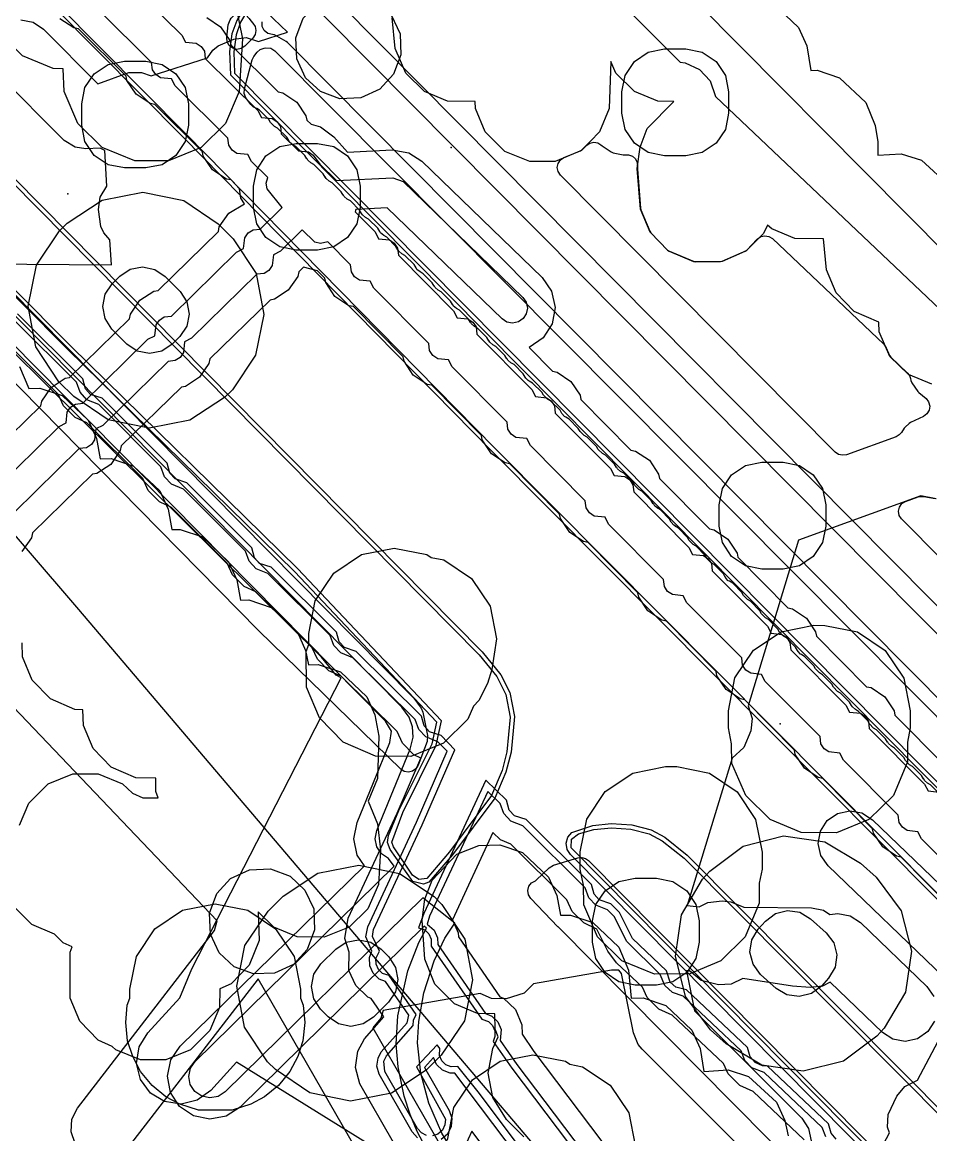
# Model space of a CAD drawing. Header units: metres. Extents: x -2677 to -840, y 169 to 1487.
# Drawn here: x -2356.7 to -2314.2, y 323.8 to 375.9 of the extents above; entities that cross this region are included whole.
import ezdxf

# ---------------------------------------------------------------- set-up
doc = ezdxf.new("R2010")
doc.units = ezdxf.units.M
for name, color, linetype in [('AI_GREENING_ALLOWED_ZONE', 4, 'Continuous'), ('AI_GREENING_EXCLUSIONS', 1, 'Continuous'), ('AI_GREENING_LAWN', 82, 'Continuous'), ('AI_GREENING_REJECTED', 6, 'Continuous')]:
    doc.layers.add(name, color=color, linetype=linetype)

msp = doc.modelspace()

# ---------------------------------------------------------------- linework, layer by layer
at = {"layer": 'AI_GREENING_ALLOWED_ZONE'}
msp.add_lwpolyline([(-2331.514, 368.755), (-2331.621, 368.918), (-2331.659, 369.109), (-2331.62, 369.3), (-2331.512, 369.462), (-2331.35, 369.57), (-2330.58, 369.888), (-2330.498, 369.944), (-2330.303, 370.144), (-2330.14, 370.255), (-2329.948, 370.295), (-2329.754, 370.257), (-2329.618, 370.166), (-2329.615, 370.169), (-2329.559, 370.123), (-2329.134, 369.838), (-2329.045, 369.801), (-2328.572, 369.706), (-2328.412, 369.709), (-2328.412, 369.702), (-2328.319, 369.706), (-2328.138, 369.64), (-2327.995, 369.512), (-2327.911, 369.339), (-2327.899, 369.147), (-2327.907, 369.087), (-2327.908, 369.036), (-2327.768, 367.202), (-2327.75, 367.125), (-2327.33, 366.122), (-2327.279, 366.044), (-2326.492, 365.237), (-2326.41, 365.182), (-2325.272, 364.706), (-2325.173, 364.687), (-2324.005, 364.702), (-2323.91, 364.723), (-2322.853, 365.181), (-2322.77, 365.239), (-2322.288, 365.755), (-2322.128, 365.869), (-2321.937, 365.913), (-2321.744, 365.881), (-2321.578, 365.776), (-2316.363, 360.83), (-2316.248, 360.666), (-2316.093, 360.307), (-2316.036, 360.225), (-2315.256, 359.493), (-2315.159, 359.367), (-2315.106, 359.216), (-2315.09, 359.127), (-2315.049, 359.028), (-2314.76, 358.619), (-2314.72, 358.575), (-2314.38, 358.281), (-2314.259, 358.125), (-2314.208, 357.935), (-2314.235, 357.739), (-2314.335, 357.569), (-2314.493, 357.451), (-2315.111, 357.157), (-2315.17, 357.118), (-2315.364, 356.945), (-2315.408, 356.894), (-2315.535, 356.697), (-2315.643, 356.577), (-2315.784, 356.498), (-2318.105, 355.655), (-2318.291, 355.625), (-2318.475, 355.667), (-2318.63, 355.773), (-2331.514, 368.755)], close=True, dxfattribs=at)
msp.add_lwpolyline([(-2306.019, 343.065), (-2315.526, 352.645), (-2315.635, 352.811), (-2315.671, 353.007), (-2315.628, 353.202), (-2315.512, 353.363), (-2315.342, 353.467), (-2314.754, 353.681), (-2314.487, 353.702), (-2313.957, 353.597)], dxfattribs=at)
at = {"layer": 'AI_GREENING_EXCLUSIONS'}
for points in [[(-2255.872, 467.06), (-2279.541, 443.846), (-2274.304, 438.977), (-2274.143, 438.618), (-2274.293, 438.254), (-2275.226, 437.335), (-2275.386, 437.229), (-2275.762, 437.227), (-2280.946, 442.153), (-2286.442, 436.597), (-2343.708, 379.553), (-2345.954, 377.237), (-2346.684, 375.998), (-2346.913, 375.375), (-2347.017, 374.538), (-2346.981, 373.447), (-2277.101, 302.967), (-2276.8, 302.833), (-2266.928, 293.094), (-2265.708, 294.089), (-2265.549, 294.177), (-2265.191, 294.16), (-2262.147, 291.2)], [(-2255.872, 466.78), (-2279.253, 443.846), (-2274.168, 439.124), (-2274.004, 438.895), (-2273.943, 438.621), (-2273.996, 438.345), (-2274.152, 438.111), (-2275.309, 437.045), (-2275.572, 436.992), (-2275.836, 437.041), (-2280.942, 441.872), (-2286.301, 436.455), (-2343.566, 379.412), (-2345.793, 377.115), (-2346.502, 375.912), (-2346.717, 375.328), (-2346.817, 374.527), (-2346.785, 373.534), (-2276.997, 303.146), (-2276.66, 302.975), (-2266.916, 293.363), (-2265.611, 294.367), (-2265.111, 294.343), (-2262.147, 291.482)], [(-2261.585, 285.867), (-2262.731, 285.896), (-2263.766, 286.101), (-2264.676, 286.415), (-2265.474, 286.812), (-2266.27, 287.346), (-2267.011, 288.004), (-2334.58, 355.958), (-2349.047, 370.67), (-2441.671, 463.977)], [(-2261.558, 285.669), (-2262.769, 285.7), (-2263.831, 285.912), (-2264.765, 286.236), (-2265.563, 286.633), (-2266.382, 287.18), (-2267.153, 287.864), (-2334.721, 355.817), (-2349.19, 370.53), (-2441.811, 463.835)], [(-2314.204, 301.5), (-2354.171, 348.51), (-2372.968, 370.391), (-2373.122, 370.665), (-2373.592, 371.118), (-2373.728, 371.359), (-2373.945, 371.529), (-2385.09, 384.503)], [(-2336.252, 384.426), (-2325.896, 374.05), (-2325.668, 374.017), (-2324.993, 373.701), (-2324.498, 373.162), (-2324.238, 372.434), (-2313.121, 361.889)], [(-2356.802, 376.025), (-2356.228, 375.911), (-2355.741, 375.586), (-2353.191, 373.034), (-2351.747, 373.557), (-2351.154, 373.557), (-2350.69, 373.405), (-2348.054, 374.248), (-2347.803, 374.605), (-2347.549, 374.815), (-2346.82, 375.127), (-2346.239, 375.193), (-2345.656, 375.016), (-2344.311, 375.446), (-2351.514, 382.336)], [(-2351.723, 377.742), (-2349.261, 375.304), (-2349.088, 374.98), (-2348.581, 374.929), (-2348.353, 374.778), (-2348.2, 374.552), (-2348.159, 374.213), (-2345.697, 371.775), (-2345.524, 371.451), (-2345.017, 371.4), (-2344.789, 371.249), (-2344.636, 371.023), (-2344.595, 370.685), (-2343.788, 369.885), (-2343.314, 369.847), (-2343.096, 369.682), (-2342.784, 369.26), (-2342.004, 368.506), (-2339.37, 368.63), (-2338.888, 368.448), (-2333.276, 363.018), (-2333.121, 362.793), (-2333.063, 362.526), (-2333.112, 362.257), (-2333.26, 362.028), (-2333.485, 361.872), (-2333.752, 361.815), (-2334.021, 361.864), (-2334.25, 362.012), (-2339.628, 367.217), (-2341.105, 367.147), (-2341.135, 367.031), (-2340.203, 366.095), (-2340.032, 365.769), (-2339.526, 365.714), (-2339.299, 365.562), (-2339.148, 365.335), (-2339.109, 364.996), (-2336.524, 362.399), (-2336.354, 362.073), (-2335.847, 362.019), (-2335.62, 361.866), (-2335.469, 361.639), (-2335.431, 361.3), (-2332.846, 358.703), (-2332.675, 358.378), (-2332.169, 358.323), (-2331.942, 358.171), (-2331.791, 357.943), (-2331.752, 357.605), (-2329.167, 355.008), (-2328.997, 354.682), (-2328.49, 354.628), (-2328.263, 354.475), (-2328.112, 354.248), (-2328.074, 353.909), (-2325.489, 351.312), (-2325.318, 350.986), (-2324.812, 350.932), (-2324.585, 350.78), (-2324.434, 350.552), (-2324.395, 350.213), (-2321.81, 347.616), (-2321.64, 347.291), (-2321.133, 347.236), (-2320.907, 347.084), (-2320.755, 346.857), (-2320.717, 346.518), (-2318.132, 343.921), (-2317.962, 343.595), (-2317.455, 343.541), (-2317.228, 343.388), (-2317.077, 343.161), (-2317.039, 342.822), (-2314.454, 340.225), (-2314.283, 339.9), (-2313.776, 339.845)], [(-2346.722, 376.673), (-2346.418, 375.142), (-2346.565, 372.675), (-2347.212, 371.166), (-2348.356, 370.043), (-2349.878, 369.423), (-2351.462, 369.423), (-2352.984, 370.043), (-2354.128, 371.166), (-2354.775, 372.675), (-2354.816, 373.724), (-2355.28, 373.74), (-2356.725, 374.344), (-2357.912, 375.531), (-2358.516, 376.976)], [(-2321.579, 376.829), (-2320.355, 375.67), (-2319.969, 374.814), (-2319.782, 373.655), (-2319.478, 373.663), (-2318.428, 373.311), (-2317.204, 372.152), (-2316.757, 371.077), (-2316.636, 370.307), (-2316.632, 369.686), (-2315.539, 369.75), (-2314.59, 369.45), (-2313.265, 368.239)], [(-2337.251, 321.342), (-2346.695, 327.194), (-2347.903, 325.875), (-2348.533, 325.413), (-2349.29, 325.227), (-2350.062, 325.346), (-2350.729, 325.75), (-2351.191, 326.379), (-2351.376, 327.137), (-2351.258, 327.909), (-2350.853, 328.576), (-2349.351, 330.217), (-2348.795, 331.574), (-2341.785, 345.207), (-2342.03, 345.322), (-2342.715, 346.165), (-2370.208, 373.368), (-2370.818, 373.482), (-2371.506, 373.843), (-2372.102, 374.347), (-2372.269, 374.671), (-2374.294, 376.713)], [(-2337.251, 321.342), (-2346.695, 327.194), (-2347.903, 325.875), (-2348.533, 325.413), (-2349.29, 325.227), (-2350.062, 325.346), (-2350.729, 325.75), (-2351.191, 326.379), (-2351.376, 327.137), (-2351.258, 327.909), (-2350.853, 328.576), (-2349.351, 330.217), (-2348.795, 331.574), (-2341.785, 345.207), (-2342.03, 345.322), (-2342.715, 346.165), (-2370.208, 373.368), (-2370.818, 373.482), (-2371.506, 373.843), (-2372.102, 374.347), (-2372.269, 374.671), (-2374.294, 376.713)], [(-2358.064, 353.983), (-2355.009, 356.979), (-2354.682, 357.147), (-2354.624, 357.653), (-2354.47, 357.878), (-2354.242, 358.028), (-2353.903, 358.064), (-2350.849, 361.059), (-2350.522, 361.227), (-2350.463, 361.733), (-2350.31, 361.959), (-2350.081, 362.109), (-2349.742, 362.144), (-2346.688, 365.14), (-2346.361, 365.308), (-2346.303, 365.814), (-2346.149, 366.04), (-2345.92, 366.189), (-2345.581, 366.225), (-2344.548, 367.238), (-2345.257, 368.108), (-2345.296, 368.379), (-2345.229, 368.638), (-2345.995, 369.396), (-2346.168, 369.721), (-2346.675, 369.772), (-2346.903, 369.922), (-2347.055, 370.149), (-2347.096, 370.487), (-2349.569, 372.936), (-2349.742, 373.26), (-2350.249, 373.311), (-2350.477, 373.462), (-2350.63, 373.688), (-2350.671, 374.027), (-2353.144, 376.475)], [(-2358.689, 355.191), (-2355.867, 357.941), (-2355.82, 358.162), (-2355.381, 358.807), (-2354.728, 359.234), (-2354.528, 359.271), (-2351.706, 362.022), (-2351.66, 362.243), (-2351.22, 362.887), (-2350.567, 363.314), (-2350.367, 363.352), (-2347.545, 366.103), (-2347.499, 366.323), (-2347.059, 366.968), (-2346.326, 367.41), (-2346.484, 367.679), (-2346.546, 368.112), (-2346.945, 368.525), (-2347.166, 368.568), (-2347.817, 368.999), (-2348.254, 369.645), (-2348.295, 369.844), (-2350.52, 372.065), (-2350.741, 372.108), (-2351.392, 372.538), (-2351.829, 373.185), (-2351.869, 373.384), (-2354.094, 375.604), (-2354.315, 375.647), (-2354.966, 376.078)], [(-2348.089, 376.132), (-2347.438, 375.702), (-2347.001, 375.055), (-2346.961, 374.856), (-2344.747, 372.646), (-2344.525, 372.604), (-2343.874, 372.173), (-2343.438, 371.526), (-2343.397, 371.328), (-2343.202, 371.134), (-2342.75, 371.018), (-2342.127, 370.549), (-2341.485, 369.832), (-2339.391, 369.93), (-2338.624, 369.79), (-2338.013, 369.409), (-2332.372, 363.952), (-2331.928, 363.31), (-2331.764, 362.547), (-2331.903, 361.78), (-2332.326, 361.124), (-2332.977, 360.678), (-2331.889, 359.567), (-2331.668, 359.523), (-2331.021, 359.088), (-2330.589, 358.438), (-2330.549, 358.239), (-2328.211, 355.872), (-2327.99, 355.827), (-2327.342, 355.392), (-2326.91, 354.742), (-2326.871, 354.543), (-2324.532, 352.176), (-2324.312, 352.132), (-2323.664, 351.697), (-2323.232, 351.047), (-2323.193, 350.848), (-2320.854, 348.481), (-2320.633, 348.436), (-2319.985, 348.001), (-2319.553, 347.351), (-2319.514, 347.152), (-2317.175, 344.785), (-2316.955, 344.741), (-2316.307, 344.306), (-2315.875, 343.656), (-2315.836, 343.457), (-2313.497, 341.089)], [(-2314.112, 358.952), (-2315.196, 359.405), (-2316.073, 360.26), (-2316.571, 361.411), (-2316.588, 361.862), (-2317.739, 362.36), (-2318.594, 363.237), (-2319.047, 364.321), (-2319.18, 365.774), (-2320.527, 365.775), (-2321.611, 366.228), (-2321.812, 366.408), (-2321.995, 366.011), (-2322.805, 365.201), (-2323.956, 364.703), (-2325.225, 364.686), (-2326.457, 365.201), (-2327.312, 366.078), (-2327.765, 367.162), (-2327.91, 369.062), (-2327.78, 370.06), (-2327.441, 370.935), (-2326.2, 372.203), (-2326.951, 372.22), (-2328.035, 372.673), (-2328.912, 373.528), (-2329.156, 374.071), (-2329.225, 371.868), (-2329.678, 370.784), (-2330.533, 369.907), (-2331.765, 369.392), (-2332.953, 369.392), (-2334.118, 369.862), (-2335.04, 370.784), (-2335.493, 371.868), (-2335.51, 372.208), (-2336.8, 372.22), (-2337.884, 372.673), (-2338.761, 373.528), (-2339.259, 374.679), (-2339.391, 376.116)], [(-2362.312, 373.858), (-2335.175, 346.416), (-2334.309, 345.348), (-2333.889, 344.507), (-2333.665, 343.388), (-2333.829, 341.713), (-2334.064, 340.775), (-2334.59, 339.57), (-2336.568, 336.911), (-2337.683, 335.624), (-2337.929, 335.541), (-2338.425, 335.659), (-2339.496, 337.164), (-2339.611, 337.483), (-2339.563, 337.82), (-2339.085, 338.985), (-2337.521, 342.113), (-2337.31, 343.118), (-2343.98, 350.177), (-2354.591, 360.582), (-2365.54, 371.576)], [(-2362.454, 373.717), (-2335.316, 346.275), (-2334.488, 345.259), (-2334.068, 344.418), (-2333.862, 343.354), (-2334.028, 341.733), (-2334.248, 340.853), (-2334.751, 339.69), (-2336.709, 337.056), (-2337.781, 335.798), (-2338.142, 335.748), (-2338.441, 335.955), (-2339.33, 337.276), (-2339.412, 337.504), (-2338.905, 338.899), (-2337.332, 342.039), (-2337.093, 343.179), (-2343.838, 350.318), (-2354.449, 360.723), (-2365.409, 371.728)], [(-2370.411, 364.685), (-2352.558, 364.551), (-2352.623, 365.719), (-2352.906, 366.051), (-2353.045, 366.35), (-2353.165, 367.134), (-2353.083, 367.713), (-2352.765, 368.233), (-2352.859, 369.912), (-2353.08, 370.007), (-2353.755, 369.977), (-2354.262, 370.065), (-2354.764, 370.367), (-2357.863, 373.465)], [(-2336.38, 322.752), (-2337.064, 323.862), (-2337.682, 325.279), (-2338.053, 326.683), (-2338.215, 328.105), (-2338.153, 329.101), (-2337.917, 330.444), (-2337.428, 331.95), (-2336.923, 333.011), (-2336.468, 333.706), (-2337.96, 334.898), (-2347.23, 325.805), (-2347.557, 325.591), (-2347.94, 325.519), (-2348.322, 325.599), (-2348.644, 325.818), (-2348.858, 326.145), (-2348.93, 326.528), (-2348.851, 326.91), (-2348.631, 327.233), (-2339.305, 336.374), (-2339.565, 336.741), (-2339.571, 336.743), (-2339.897, 336.958), (-2340.115, 337.281), (-2340.193, 337.664), (-2340.118, 338.047), (-2338.557, 341.865), (-2338.421, 342.421), (-2338.446, 342.906), (-2338.607, 343.363), (-2338.946, 343.825), (-2365.856, 371.042)], [(-2337.646, 322.862), (-2338.22, 323.94), (-2338.553, 324.751), (-2338.829, 325.61), (-2339.115, 326.981), (-2339.213, 328.043), (-2339.131, 329.36), (-2338.66, 331.482), (-2338.145, 332.803), (-2337.787, 333.48), (-2337.892, 333.564), (-2346.53, 325.091), (-2347.183, 324.664), (-2347.95, 324.519), (-2348.714, 324.678), (-2349.358, 325.118), (-2349.786, 325.771), (-2349.93, 326.538), (-2349.771, 327.302), (-2349.331, 327.946), (-2340.697, 336.39), (-2341.037, 336.895), (-2341.193, 337.659), (-2341.044, 338.425), (-2339.511, 342.175), (-2339.437, 342.709), (-2339.709, 343.174), (-2366.067, 369.833)], [(-2312.012, 335.079), (-2314.585, 337.664), (-2314.756, 337.99), (-2315.262, 338.044), (-2315.489, 338.197), (-2315.64, 338.424), (-2315.679, 338.763), (-2318.252, 341.348), (-2318.423, 341.674), (-2318.929, 341.728), (-2319.156, 341.881), (-2319.307, 342.108), (-2319.346, 342.447), (-2321.919, 345.032), (-2322.09, 345.358), (-2322.596, 345.413), (-2322.823, 345.565), (-2322.974, 345.792), (-2323.013, 346.131), (-2325.586, 348.716), (-2325.757, 349.042), (-2326.263, 349.097), (-2326.49, 349.249), (-2326.641, 349.476), (-2326.68, 349.815), (-2329.253, 352.401), (-2329.424, 352.726), (-2329.93, 352.781), (-2330.157, 352.933), (-2330.308, 353.16), (-2330.347, 353.499), (-2332.92, 356.085), (-2333.091, 356.41), (-2333.597, 356.465), (-2333.824, 356.617), (-2333.975, 356.845), (-2334.014, 357.183), (-2336.587, 359.769), (-2336.758, 360.094), (-2337.264, 360.149), (-2337.491, 360.301), (-2337.642, 360.529), (-2337.681, 360.867), (-2340.254, 363.453), (-2340.425, 363.779), (-2340.931, 363.833), (-2341.158, 363.985), (-2341.309, 364.213), (-2341.348, 364.551), (-2342.419, 365.627), (-2342.762, 365.546), (-2343.026, 365.614), (-2343.615, 366.192), (-2344.637, 365.19), (-2344.964, 365.022), (-2345.022, 364.516), (-2345.176, 364.29), (-2345.404, 364.141), (-2345.743, 364.105), (-2348.797, 361.11), (-2349.124, 360.942), (-2349.183, 360.436), (-2349.337, 360.21), (-2349.565, 360.06), (-2349.904, 360.025), (-2352.958, 357.029), (-2353.285, 356.861), (-2353.343, 356.355), (-2353.497, 356.129), (-2353.726, 355.98), (-2354.065, 355.944), (-2357.119, 352.949)], [(-2313.215, 334.444), (-2315.542, 336.8), (-2315.763, 336.844), (-2316.41, 337.28), (-2316.842, 337.929), (-2316.882, 338.129), (-2319.209, 340.484), (-2319.43, 340.529), (-2320.077, 340.964), (-2320.509, 341.613), (-2320.549, 341.813), (-2322.876, 344.168), (-2323.097, 344.213), (-2323.744, 344.648), (-2324.176, 345.298), (-2324.216, 345.497), (-2326.543, 347.852), (-2326.764, 347.897), (-2327.411, 348.332), (-2327.843, 348.982), (-2327.883, 349.181), (-2330.21, 351.536), (-2330.43, 351.581), (-2331.078, 352.016), (-2331.51, 352.666), (-2331.549, 352.865), (-2333.877, 355.22), (-2334.097, 355.265), (-2334.745, 355.7), (-2335.177, 356.35), (-2335.216, 356.549), (-2337.544, 358.905), (-2337.764, 358.949), (-2338.412, 359.384), (-2338.844, 360.034), (-2338.883, 360.233), (-2341.211, 362.589), (-2341.431, 362.633), (-2342.079, 363.068), (-2342.511, 363.718), (-2342.55, 363.917), (-2342.895, 364.264), (-2343.552, 364.433), (-2343.78, 364.227), (-2343.826, 364.007), (-2344.266, 363.362), (-2344.919, 362.935), (-2345.118, 362.897), (-2347.94, 360.147), (-2347.986, 359.926), (-2348.426, 359.282), (-2349.079, 358.855), (-2349.279, 358.817), (-2352.101, 356.066), (-2352.147, 355.846), (-2352.587, 355.201), (-2353.24, 354.774), (-2353.44, 354.736), (-2356.262, 351.986), (-2356.308, 351.765), (-2356.748, 351.121)], [(-2337.782, 323.759), (-2338.027, 323.88), (-2338.207, 324.086), (-2339.745, 326.758), (-2339.791, 327.246), (-2339.67, 327.491), (-2338.408, 328.92), (-2338.404, 329.164), (-2338.278, 329.433), (-2339.537, 331.248), (-2339.845, 331.344), (-2340.043, 331.532), (-2340.154, 331.781), (-2340.162, 332.054), (-2339.99, 332.388), (-2340.327, 333.084), (-2340.27, 333.416), (-2337.987, 338.318), (-2336.462, 341.834), (-2337.103, 342.499), (-2337.652, 342.678), (-2337.894, 342.946), (-2338.02, 343.406), (-2341.085, 346.435), (-2341.635, 346.614), (-2341.878, 346.883), (-2342.003, 347.34), (-2345.066, 350.38), (-2345.61, 350.559), (-2345.853, 350.827), (-2345.978, 351.291), (-2349.028, 354.338), (-2349.572, 354.517), (-2349.814, 354.786), (-2349.94, 355.25), (-2352.989, 358.297), (-2353.533, 358.476), (-2353.776, 358.744), (-2353.901, 359.209), (-2356.95, 362.256)], [(-2338.21, 323.643), (-2338.467, 323.936), (-2340.014, 326.626), (-2340.113, 327.004), (-2340.061, 327.39), (-2339.908, 327.674), (-2338.7, 329.042), (-2338.622, 329.403), (-2339.716, 330.98), (-2340.004, 331.09), (-2340.288, 331.358), (-2340.447, 331.714), (-2340.458, 332.104), (-2340.347, 332.395), (-2340.626, 333.063), (-2340.544, 333.536), (-2338.259, 338.443), (-2336.819, 341.766), (-2337.26, 342.205), (-2337.819, 342.429), (-2338.143, 342.779), (-2338.314, 343.248), (-2341.241, 346.141), (-2341.803, 346.365), (-2342.127, 346.715), (-2342.297, 347.182), (-2345.224, 350.086), (-2345.778, 350.31), (-2346.102, 350.66), (-2346.273, 351.134), (-2349.185, 354.044), (-2349.739, 354.269), (-2350.063, 354.618), (-2350.234, 355.093), (-2353.146, 358.003), (-2353.701, 358.227), (-2354.024, 358.577), (-2354.195, 359.051), (-2357.108, 361.961)], [(-2339.334, 323.437), (-2340.913, 326.188), (-2341.112, 326.943), (-2341.006, 327.716), (-2340.701, 328.283), (-2339.785, 329.325), (-2340.381, 330.184), (-2340.537, 330.244), (-2341.104, 330.78), (-2341.422, 331.492), (-2341.415, 332.347), (-2341.624, 332.992), (-2341.46, 333.939), (-2339.167, 338.863), (-2338.052, 341.443), (-2338.378, 341.6), (-2338.919, 342.14), (-2339.166, 342.682), (-2341.792, 345.277), (-2342.362, 345.536), (-2342.902, 346.076), (-2343.147, 346.613), (-2345.783, 349.229), (-2346.337, 349.481), (-2346.877, 350.021), (-2347.129, 350.574), (-2349.744, 353.187), (-2350.298, 353.439), (-2350.839, 353.98), (-2351.09, 354.532), (-2353.706, 357.146), (-2354.26, 357.398), (-2354.8, 357.938), (-2355.052, 358.491), (-2357.667, 361.105)], [(-2356.858, 359.792), (-2356.424, 358.761), (-2355.916, 358.775), (-2354.866, 358.423), (-2353.642, 357.264), (-2353.256, 356.408), (-2353.078, 355.46), (-2352.564, 355.474), (-2351.514, 355.122), (-2350.29, 353.963), (-2349.904, 353.107), (-2349.724, 352.142), (-2349.34, 352.153), (-2348.29, 351.801), (-2347.066, 350.642), (-2346.68, 349.786), (-2346.502, 348.837), (-2346.116, 348.848), (-2345.066, 348.496), (-2343.842, 347.337), (-2343.456, 346.481), (-2343.312, 345.817), (-2342.865, 345.829), (-2341.815, 345.477), (-2340.591, 344.318), (-2340.205, 343.462), (-2340.023, 342.473), (-2340.088, 340.481), (-2340.516, 339.416), (-2340.084, 338.365), (-2339.951, 337.148), (-2340.045, 335.522), (-2340.543, 334.371), (-2341.42, 333.516), (-2342.585, 333.046), (-2343.854, 333.063), (-2344.938, 333.516), (-2345.679, 334.236), (-2345.628, 332.89), (-2346.096, 331.737), (-2346.945, 330.869), (-2347.477, 330.632), (-2347.491, 329.76), (-2347.945, 328.677), (-2348.851, 327.771), (-2350.004, 327.303), (-2351.192, 327.303), (-2352.345, 327.771), (-2352.519, 327.926), (-2353.175, 328.221), (-2354.039, 329.111), (-2354.492, 330.194), (-2354.486, 332.356), (-2354.4, 332.597), (-2354.818, 332.786), (-2355.221, 333.188), (-2356.282, 333.647), (-2357.093, 334.458)], [(-2313.903, 353.587), (-2314.623, 353.728), (-2320.359, 351.644), (-2322.722, 343.883), (-2322.531, 343.297), (-2322.589, 342.714), (-2322.92, 341.935), (-2323.465, 341.444), (-2325.568, 334.538), (-2325.007, 334.47), (-2324.601, 334.68), (-2323.929, 334.756), (-2323.528, 334.701), (-2322.923, 334.455), (-2319.753, 334.431), (-2319.18, 334.313), (-2318.882, 334.11), (-2318.516, 334.157), (-2317.94, 334.053), (-2317.447, 333.738), (-2314.342, 330.748), (-2314.008, 330.268)], [(-2356.859, 338.3), (-2356.43, 339.325), (-2355.524, 340.231), (-2354.371, 340.699), (-2353.183, 340.699), (-2352.03, 340.231), (-2351.57, 339.791), (-2351.078, 339.585), (-2350.371, 339.585), (-2350.479, 339.883), (-2350.479, 340.495), (-2351.41, 340.512), (-2352.561, 341.01), (-2353.416, 341.887), (-2353.869, 342.971), (-2353.89, 343.703), (-2354.265, 343.72), (-2355.416, 344.218), (-2356.271, 345.095), (-2356.724, 346.179), (-2356.741, 346.837)], [(-2354.258, 323.382), (-2354.445, 323.936), (-2354.405, 324.52), (-2354.144, 325.044), (-2347.727, 333.356), (-2347.599, 333.815), (-2359.072, 345.83)], [(-2318.588, 323.595), (-2318.83, 323.864), (-2318.956, 324.306), (-2321.811, 327.001), (-2322.05, 327.02), (-2322.382, 327.18), (-2322.625, 327.448), (-2322.75, 327.886), (-2325.609, 330.583), (-2326.1, 330.708), (-2326.369, 330.951), (-2326.548, 331.468), (-2328.133, 332.991), (-2328.752, 334.201), (-2329.144, 334.619), (-2329.692, 334.798), (-2329.935, 335.066), (-2330.06, 335.526), (-2333.123, 338.559), (-2333.672, 338.738), (-2333.915, 339.006), (-2334.04, 339.466), (-2335.015, 340.402), (-2337.922, 334.159), (-2338.16, 333.493), (-2337.875, 333.397), (-2337.677, 333.209), (-2337.566, 332.959), (-2337.578, 332.634), (-2335.199, 329.205), (-2334.89, 329.106), (-2334.694, 328.916), (-2334.585, 328.665), (-2334.58, 328.392), (-2334.671, 328.161), (-2333.79, 326.913), (-2325.823, 316.376)], [(-2319.079, 323.696), (-2319.247, 324.141), (-2321.963, 326.707), (-2322.55, 326.931), (-2322.874, 327.281), (-2323.041, 327.721), (-2325.76, 330.289), (-2326.268, 330.459), (-2326.617, 330.783), (-2326.838, 331.303), (-2328.4, 332.855), (-2328.997, 334.022), (-2329.3, 334.325), (-2329.86, 334.549), (-2330.184, 334.899), (-2330.354, 335.368), (-2333.28, 338.265), (-2333.84, 338.489), (-2334.163, 338.839), (-2334.334, 339.308), (-2334.915, 339.881), (-2337.648, 334.035), (-2337.756, 333.666), (-2337.432, 333.382), (-2337.273, 333.026), (-2337.264, 332.709), (-2335.019, 329.473), (-2334.728, 329.358), (-2334.447, 329.087), (-2334.292, 328.729), (-2334.334, 328.213), (-2333.55, 327.094), (-2325.583, 316.557)], [(-2313.546, 331.174), (-2318.968, 336.394), (-2319.302, 336.874), (-2319.427, 337.446), (-2319.324, 338.022), (-2319.008, 338.515), (-2318.528, 338.849), (-2317.956, 338.974), (-2317.38, 338.871), (-2316.887, 338.555), (-2312.13, 333.976)], [(-2246.95, 252.266), (-2284.989, 290.462), (-2287.151, 288.433), (-2287.657, 288.418), (-2288.744, 289.29), (-2288.918, 289.517), (-2288.987, 289.793), (-2288.94, 290.075), (-2288.784, 290.314), (-2286.811, 292.301), (-2331.039, 336.921), (-2331.196, 337.166), (-2331.241, 337.453), (-2331.165, 337.734), (-2330.981, 337.959), (-2329.993, 338.284), (-2329.135, 338.376), (-2328.16, 338.31), (-2327.26, 338.075), (-2326.626, 337.734), (-2325.578, 336.893), (-2251.116, 262.007)], [(-2320.083, 323.554), (-2322.485, 325.821), (-2323.109, 326.102), (-2323.649, 326.642), (-2323.874, 327.13), (-2326.283, 329.403), (-2326.906, 329.684), (-2327.446, 330.224), (-2327.671, 330.713), (-2328.882, 331.855), (-2329.291, 332.4), (-2329.814, 333.424), (-2330.419, 333.72), (-2330.959, 334.26), (-2331.206, 334.802), (-2333.834, 337.403), (-2334.319, 337.606), (-2334.687, 337.948), (-2336.574, 333.864), (-2336.298, 333.248), (-2336.293, 333.063), (-2334.351, 330.263), (-2334.187, 330.199), (-2333.626, 329.657), (-2333.314, 328.941), (-2333.307, 328.513), (-2332.753, 327.697), (-2324.786, 317.161)], [(-2246.658, 252.257), (-2284.986, 290.743), (-2287.229, 288.617), (-2287.409, 288.578), (-2287.75, 288.699), (-2288.614, 289.442), (-2288.787, 289.801), (-2288.643, 290.173), (-2286.53, 292.301), (-2331.009, 337.237), (-2330.987, 337.642), (-2330.67, 337.897), (-2329.942, 338.091), (-2329.116, 338.177), (-2328.206, 338.116), (-2327.354, 337.898), (-2326.741, 337.57), (-2325.713, 336.745), (-2251.257, 261.866)], [(-2333.225, 323.694), (-2334.035, 324.504), (-2334.676, 325.54), (-2334.906, 326.688), (-2334.679, 327.836), (-2334.438, 328.389), (-2334.568, 328.741), (-2334.586, 329.465), (-2335.394, 329.482), (-2336.478, 329.935), (-2337.4, 330.857), (-2337.87, 332.022), (-2337.998, 333.841), (-2337.868, 334.839), (-2337.868, 334.839), (-2337.529, 335.714), (-2336.369, 336.936), (-2335.339, 337.343), (-2334.345, 337.37), (-2333.295, 337.018), (-2332.071, 335.859), (-2331.685, 335.003), (-2331.509, 334.076), (-2331.043, 334.089), (-2329.993, 333.737), (-2328.769, 332.578), (-2328.322, 331.503), (-2328.194, 330.19), (-2327.63, 330.205), (-2326.58, 329.853), (-2325.356, 328.694), (-2324.97, 327.838), (-2324.785, 326.752), (-2323.653, 326.831), (-2322.704, 326.531), (-2321.379, 325.32), (-2320.993, 324.464), (-2320.838, 323.745)], [(-2322.328, 322.452), (-2327.678, 327.806), (-2327.863, 328.03), (-2328.088, 328.571), (-2328.645, 331.345), (-2328.77, 331.499), (-2329.127, 331.501), (-2332.769, 330.858), (-2333.205, 330.422), (-2334.056, 330.156), (-2334.743, 330.178), (-2335.28, 330.415), (-2339.819, 329.613), (-2339.925, 329.263), (-2340.306, 328.806), (-2336.959, 322.997)], [(-2313.986, 329.12), (-2314.302, 328.627), (-2314.782, 328.293), (-2315.354, 328.168), (-2315.93, 328.271), (-2316.423, 328.587), (-2318.876, 330.948), (-2319.226, 330.76), (-2319.808, 330.701), (-2320.64, 330.753), (-2322.964, 331.118), (-2323.516, 330.842), (-2324.101, 330.814), (-2324.921, 331.025), (-2325.468, 331.474), (-2325.611, 331.475), (-2325.236, 329.606), (-2320.206, 324.573), (-2319.881, 324.086), (-2319.767, 323.512)], [(-2340.727, 322.501), (-2345.68, 331.098), (-2351.77, 323.211)], [(-2319.812, 316.879), (-2316.09, 323.881), (-2316.187, 324.153), (-2316.158, 324.737), (-2315.746, 325.606), (-2315.376, 326.06), (-2314.78, 326.345), (-2312.431, 330.765)], [(-2326.735, 314.31), (-2335.363, 325.803), (-2336.323, 326.991), (-2336.626, 326.973), (-2336.88, 327.073), (-2337.076, 327.263), (-2337.185, 327.513), (-2337.17, 327.836), (-2337.285, 328.002), (-2338.257, 326.978), (-2336.906, 324.526), (-2336.925, 324.254), (-2337.046, 324.009), (-2337.251, 323.829), (-2337.51, 323.741)], [(-2326.975, 314.129), (-2336.466, 326.681), (-2336.679, 326.678), (-2337.042, 326.821), (-2337.323, 327.092), (-2337.465, 327.42), (-2337.89, 326.94), (-2336.734, 324.935), (-2336.609, 324.565), (-2336.635, 324.176), (-2336.808, 323.826), (-2337.101, 323.569)], [(-2336.809, 323.539), (-2336.505, 325.07), (-2335.637, 326.367), (-2334.34, 327.235), (-2332.809, 327.539), (-2331.278, 327.235), (-2331.079, 327.101), (-2331.079, 327.101), (-2330.476, 326.982), (-2329.179, 326.114), (-2328.311, 324.817), (-2328.007, 323.286)], [(-2327.772, 313.526), (-2335.666, 323.966), (-2336.015, 323.216)]]:
    msp.add_lwpolyline(points, dxfattribs=at)
for points in [[(-2338.991, 374.39), (-2339.332, 373.473), (-2339.979, 372.774), (-2340.861, 372.365), (-2341.847, 372.326), (-2342.764, 372.667), (-2343.463, 373.314), (-2343.872, 374.196), (-2343.911, 375.182), (-2343.57, 376.099), (-2342.923, 376.798), (-2342.041, 377.207), (-2341.055, 377.246), (-2340.138, 376.905), (-2339.439, 376.258), (-2339.03, 375.376), (-2338.991, 374.39)], [(-2324.863, 369.812), (-2325.629, 369.66), (-2326.629, 369.66), (-2327.394, 369.812), (-2328.043, 370.246), (-2328.477, 370.895), (-2328.629, 371.66), (-2328.629, 372.66), (-2328.477, 373.425), (-2328.043, 374.074), (-2327.394, 374.508), (-2326.629, 374.66), (-2325.629, 374.66), (-2324.863, 374.508), (-2324.215, 374.074), (-2323.781, 373.425), (-2323.629, 372.66), (-2323.629, 371.66), (-2323.781, 370.895), (-2324.215, 370.246), (-2324.863, 369.812)], [(-2349.103, 370.321), (-2349.536, 369.672), (-2350.185, 369.239), (-2350.95, 369.087), (-2351.95, 369.087), (-2352.716, 369.239), (-2353.365, 369.672), (-2353.798, 370.321), (-2353.95, 371.087), (-2353.95, 372.087), (-2353.798, 372.852), (-2353.365, 373.501), (-2352.716, 373.934), (-2351.95, 374.087), (-2350.95, 374.087), (-2350.185, 373.934), (-2349.536, 373.501), (-2349.103, 372.852), (-2348.95, 372.087), (-2348.95, 371.087), (-2349.103, 370.321)], [(-2341.485, 365.825), (-2342.134, 365.391), (-2342.899, 365.239), (-2343.899, 365.239), (-2344.664, 365.391), (-2345.313, 365.825), (-2345.747, 366.474), (-2345.899, 367.239), (-2345.899, 368.239), (-2345.747, 369.004), (-2345.313, 369.653), (-2344.664, 370.087), (-2343.899, 370.239), (-2342.899, 370.239), (-2342.134, 370.087), (-2341.485, 369.653), (-2341.051, 369.004), (-2340.899, 368.239), (-2340.899, 367.239), (-2341.051, 366.474), (-2341.485, 365.825)], [(-2356.091, 360.701), (-2356.464, 362.616), (-2356.075, 364.528), (-2354.985, 366.145), (-2354.624, 366.503), (-2352.997, 367.58), (-2351.082, 367.953), (-2349.17, 367.564), (-2347.55, 366.471), (-2346.852, 365.766), (-2345.778, 364.14), (-2345.407, 362.225), (-2345.798, 360.311), (-2346.889, 358.697), (-2347.252, 358.338), (-2348.874, 357.265), (-2350.789, 356.893), (-2352.701, 357.282), (-2354.319, 358.373), (-2355.015, 359.075), (-2356.091, 360.701)], [(-2352.852, 362.027), (-2352.964, 362.601), (-2352.847, 363.175), (-2352.52, 363.66), (-2352.159, 364.018), (-2351.671, 364.341), (-2351.097, 364.453), (-2350.523, 364.336), (-2350.037, 364.008), (-2349.34, 363.305), (-2349.018, 362.817), (-2348.907, 362.242), (-2349.024, 361.669), (-2349.352, 361.184), (-2349.713, 360.826), (-2350.2, 360.505), (-2350.774, 360.393), (-2351.348, 360.51), (-2351.833, 360.837), (-2352.529, 361.539), (-2352.852, 362.027)], [(-2320.311, 350.45), (-2321.076, 350.298), (-2322.076, 350.298), (-2322.841, 350.45), (-2323.49, 350.884), (-2323.924, 351.533), (-2324.076, 352.298), (-2324.076, 353.298), (-2323.924, 354.063), (-2323.49, 354.712), (-2322.841, 355.146), (-2322.076, 355.298), (-2321.076, 355.298), (-2320.311, 355.146), (-2319.662, 354.712), (-2319.228, 354.063), (-2319.076, 353.298), (-2319.076, 352.298), (-2319.228, 351.533), (-2319.662, 350.884), (-2320.311, 350.45)], [(-2337.577, 350.842), (-2336.974, 350.723), (-2335.677, 349.855), (-2334.809, 348.558), (-2334.505, 347.027), (-2334.726, 345.586), (-2334.938, 344.931), (-2335.331, 344.141), (-2335.58, 343.874), (-2335.852, 343.261), (-2336.996, 342.138), (-2338.518, 341.518), (-2340.179, 341.534), (-2341.688, 342.181), (-2342.811, 343.325), (-2343.415, 344.77), (-2343.431, 346.431), (-2343.307, 346.767), (-2343.307, 347.28), (-2343.003, 348.811), (-2342.135, 350.108), (-2340.838, 350.976), (-2339.307, 351.28), (-2337.776, 350.976), (-2337.577, 350.842)], [(-2319.117, 347.657), (-2317.586, 347.353), (-2316.289, 346.485), (-2315.421, 345.188), (-2315.117, 343.657), (-2315.117, 342.851), (-2315.248, 342.192), (-2315.248, 341.267), (-2315.911, 339.681), (-2317.055, 338.558), (-2318.577, 337.938), (-2320.238, 337.954), (-2321.683, 338.558), (-2322.827, 339.681), (-2323.474, 341.19), (-2323.49, 342.11), (-2323.639, 342.86), (-2323.639, 343.662), (-2323.335, 345.193), (-2322.467, 346.49), (-2321.17, 347.358), (-2319.639, 347.662), (-2319.117, 347.657)], [(-2326.064, 341.039), (-2324.533, 340.735), (-2323.236, 339.867), (-2322.368, 338.57), (-2322.064, 337.039), (-2322.064, 336.233), (-2322.195, 335.574), (-2322.195, 334.649), (-2322.858, 333.063), (-2324.002, 331.94), (-2325.447, 331.336), (-2327.108, 331.32), (-2328.63, 331.94), (-2329.774, 333.063), (-2330.421, 334.572), (-2330.437, 335.492), (-2330.586, 336.242), (-2330.586, 337.044), (-2330.282, 338.575), (-2329.414, 339.872), (-2328.117, 340.74), (-2326.586, 341.044), (-2326.064, 341.039)], [(-2324.848, 335.771), (-2324.508, 336.148), (-2322.945, 337.315), (-2321.054, 337.795), (-2319.123, 337.515), (-2317.447, 336.517), (-2316.712, 335.855), (-2315.545, 334.292), (-2315.065, 332.401), (-2315.345, 330.47), (-2316.343, 328.794), (-2316.683, 328.416), (-2318.246, 327.249), (-2320.137, 326.769), (-2322.068, 327.05), (-2323.744, 328.047), (-2324.479, 328.709), (-2325.646, 330.272), (-2326.126, 332.163), (-2325.846, 334.094), (-2324.848, 335.771)], [(-2343.038, 333.391), (-2343.38, 332.475), (-2344.027, 331.775), (-2344.908, 331.366), (-2345.894, 331.327), (-2346.811, 331.668), (-2347.51, 332.316), (-2347.92, 333.197), (-2347.959, 334.183), (-2347.618, 335.1), (-2346.97, 335.799), (-2346.089, 336.208), (-2345.103, 336.248), (-2344.186, 335.906), (-2343.487, 335.259), (-2343.077, 334.378), (-2343.038, 333.391)], [(-2335.626, 331.047), (-2336.015, 329.135), (-2337.105, 327.518), (-2337.808, 326.821), (-2339.434, 325.744), (-2341.349, 325.372), (-2343.261, 325.761), (-2344.873, 326.846), (-2345.234, 327.209), (-2346.312, 328.835), (-2346.686, 330.75), (-2346.299, 332.662), (-2345.212, 334.277), (-2344.506, 334.978), (-2342.878, 336.056), (-2340.963, 336.429), (-2339.051, 336.04), (-2337.436, 334.952), (-2337.075, 334.588), (-2335.998, 332.962), (-2335.626, 331.047)], [(-2325.596, 331.396), (-2326.245, 330.962), (-2327.01, 330.81), (-2328.01, 330.81), (-2328.775, 330.962), (-2329.424, 331.396), (-2329.858, 332.045), (-2330.01, 332.81), (-2330.01, 333.81), (-2329.858, 334.575), (-2329.424, 335.224), (-2328.775, 335.658), (-2328.01, 335.81), (-2327.01, 335.81), (-2326.245, 335.658), (-2325.596, 335.224), (-2325.162, 334.575), (-2325.01, 333.81), (-2325.01, 332.81), (-2325.162, 332.045), (-2325.596, 331.396)], [(-2351.69, 330.19), (-2351.69, 330.616), (-2351.386, 332.147), (-2350.518, 333.444), (-2349.221, 334.312), (-2347.69, 334.616), (-2346.159, 334.312), (-2344.862, 333.444), (-2343.994, 332.147), (-2343.69, 330.616), (-2343.69, 330.19), (-2343.569, 329.861), (-2343.496, 329.049), (-2343.585, 328.2), (-2343.817, 327.458), (-2344.189, 326.755), (-2344.733, 326.101), (-2345.376, 325.568), (-2346.03, 325.233), (-2346.898, 324.948), (-2348.482, 324.948), (-2349.354, 325.233), (-2350.004, 325.568), (-2350.651, 326.101), (-2351.191, 326.755), (-2351.559, 327.458), (-2351.795, 328.2), (-2351.885, 329.049), (-2351.811, 329.861), (-2351.69, 330.19)], [(-2322.247, 333.428), (-2321.907, 333.806), (-2321.438, 334.156), (-2320.871, 334.3), (-2320.292, 334.216), (-2319.789, 333.916), (-2319.054, 333.255), (-2318.704, 332.786), (-2318.56, 332.218), (-2318.644, 331.639), (-2318.943, 331.136), (-2319.283, 330.759), (-2319.752, 330.409), (-2320.32, 330.265), (-2320.899, 330.349), (-2321.402, 330.648), (-2322.137, 331.31), (-2322.487, 331.779), (-2322.631, 332.346), (-2322.547, 332.925), (-2322.247, 333.428)], [(-2339.57, 330.003), (-2340.272, 329.307), (-2340.76, 328.984), (-2341.334, 328.872), (-2341.908, 328.989), (-2342.392, 329.314), (-2342.75, 329.675), (-2343.074, 330.163), (-2343.186, 330.737), (-2343.07, 331.311), (-2342.744, 331.796), (-2342.04, 332.494), (-2341.552, 332.817), (-2340.979, 332.929), (-2340.405, 332.813), (-2339.919, 332.485), (-2339.561, 332.124), (-2339.238, 331.636), (-2339.126, 331.062), (-2339.243, 330.488), (-2339.57, 330.003)]]:
    msp.add_lwpolyline(points, close=True, dxfattribs=at)
at = {"layer": 'AI_GREENING_LAWN'}
for points in [[(-2258.74, 293.01), (-2343.705, 378.679), (-2343.801, 378.816), (-2343.847, 378.978), (-2343.837, 379.145), (-2343.827, 379.187), (-2343.692, 379.428), (-2281.236, 441.512)], [(-2293.418, 420.412), (-2330.892, 382.738), (-2330.915, 382.703), (-2330.892, 382.668), (-2309.463, 361.074), (-2309.352, 360.904), (-2309.318, 360.705), (-2309.324, 360.537), (-2309.316, 360.49), (-2309.29, 360.45), (-2303.746, 354.798), (-2303.655, 354.74), (-2303.518, 354.689), (-2303.518, 354.689), (-2303.451, 354.68), (-2303.311, 354.696), (-2303.136, 354.653), (-2302.988, 354.55), (-2264.992, 316.262)], [(-2344.439, 378.089), (-2259.351, 292.347)], [(-2288.033, 318.26), (-2344.307, 374.965), (-2344.362, 375.007), (-2344.916, 375.317), (-2344.952, 375.33), (-2345.012, 375.332), (-2345.222, 375.384), (-2345.39, 375.519), (-2345.485, 375.713), (-2345.49, 375.929)], [(-2313.74, 339.76), (-2314.164, 340.191), (-2314.307, 340.273), (-2314.451, 340.397), (-2314.486, 340.466), (-2314.492, 340.462), (-2314.584, 340.62), (-2315.009, 341.05), (-2315.148, 341.13), (-2315.336, 341.321), (-2315.414, 341.462), (-2315.854, 341.91), (-2315.997, 341.992), (-2316.141, 342.117), (-2316.176, 342.185), (-2316.181, 342.181), (-2316.274, 342.339), (-2316.699, 342.769), (-2316.837, 342.849), (-2317.026, 343.04), (-2317.103, 343.181), (-2317.543, 343.629), (-2317.687, 343.711), (-2317.831, 343.836), (-2317.866, 343.904), (-2317.871, 343.901), (-2317.964, 344.058), (-2318.388, 344.488), (-2318.527, 344.568), (-2318.715, 344.759), (-2318.793, 344.9), (-2319.233, 345.348), (-2319.372, 345.428), (-2319.56, 345.619), (-2319.638, 345.76), (-2320.06, 346.191), (-2320.216, 346.287), (-2320.215, 346.289), (-2320.265, 346.314), (-2320.379, 346.43), (-2320.403, 346.481), (-2320.406, 346.479), (-2320.498, 346.637), (-2320.923, 347.067), (-2321.062, 347.147), (-2321.25, 347.338), (-2321.327, 347.479), (-2321.767, 347.926), (-2321.907, 348.007), (-2322.094, 348.198), (-2322.172, 348.338), (-2322.612, 348.786), (-2322.752, 348.866), (-2322.939, 349.058), (-2323.017, 349.198), (-2323.44, 349.63), (-2323.596, 349.725), (-2323.594, 349.727), (-2323.644, 349.752), (-2323.759, 349.869), (-2323.783, 349.919), (-2323.785, 349.917), (-2323.877, 350.075), (-2324.302, 350.505), (-2324.441, 350.585), (-2324.629, 350.776), (-2324.707, 350.917), (-2325.147, 351.365), (-2325.286, 351.445), (-2325.474, 351.636), (-2325.551, 351.776), (-2325.974, 352.208), (-2326.13, 352.304), (-2326.127, 352.309), (-2326.194, 352.345), (-2326.316, 352.491), (-2326.396, 352.636), (-2326.819, 353.068), (-2326.975, 353.163), (-2326.97, 353.172), (-2327.087, 353.243), (-2327.158, 353.362), (-2327.167, 353.357), (-2327.262, 353.515), (-2327.692, 353.938), (-2327.832, 354.016), (-2328.023, 354.205), (-2328.103, 354.344), (-2328.549, 354.785), (-2328.694, 354.866), (-2328.839, 354.988), (-2328.875, 355.056), (-2328.881, 355.053), (-2328.976, 355.209), (-2329.407, 355.633), (-2329.547, 355.711), (-2329.737, 355.899), (-2329.817, 356.039), (-2330.264, 356.48), (-2330.404, 356.558), (-2330.595, 356.747), (-2330.674, 356.886), (-2331.103, 357.312), (-2331.26, 357.405), (-2331.257, 357.41), (-2331.325, 357.446), (-2331.449, 357.589), (-2331.531, 357.733), (-2331.978, 358.175), (-2332.118, 358.253), (-2332.309, 358.441), (-2332.388, 358.581), (-2332.818, 359.007), (-2332.974, 359.099), (-2332.973, 359.102), (-2333.022, 359.126), (-2333.138, 359.241), (-2333.162, 359.291), (-2333.165, 359.289), (-2333.259, 359.446), (-2333.687, 359.872), (-2333.831, 359.953), (-2333.976, 360.076), (-2334.011, 360.144), (-2334.017, 360.141), (-2334.111, 360.298), (-2334.539, 360.724), (-2334.683, 360.805), (-2334.828, 360.929), (-2334.864, 360.996), (-2334.869, 360.993), (-2334.963, 361.15), (-2335.392, 361.576), (-2335.536, 361.658), (-2335.68, 361.781), (-2335.716, 361.849), (-2335.722, 361.845), (-2335.816, 362.002), (-2336.244, 362.429), (-2336.388, 362.51), (-2336.533, 362.633), (-2336.568, 362.701), (-2336.574, 362.697), (-2336.668, 362.854), (-2337.096, 363.281), (-2337.24, 363.362), (-2337.385, 363.485), (-2337.421, 363.553), (-2337.426, 363.549), (-2337.52, 363.706), (-2337.949, 364.133), (-2338.093, 364.214), (-2338.237, 364.337), (-2338.273, 364.405), (-2338.279, 364.401), (-2338.373, 364.558), (-2338.801, 364.985), (-2338.945, 365.066), (-2339.09, 365.189), (-2339.125, 365.257), (-2339.131, 365.254), (-2339.225, 365.41), (-2339.653, 365.837), (-2339.797, 365.918), (-2339.942, 366.041), (-2339.978, 366.109), (-2339.983, 366.106), (-2340.077, 366.262), (-2340.506, 366.689), (-2340.65, 366.77), (-2340.794, 366.893), (-2340.83, 366.961), (-2340.836, 366.958), (-2340.93, 367.114), (-2341.358, 367.541), (-2341.502, 367.622), (-2341.647, 367.745), (-2341.682, 367.813), (-2341.688, 367.81), (-2341.782, 367.967), (-2342.21, 368.393), (-2342.354, 368.474), (-2342.499, 368.597), (-2342.535, 368.665), (-2342.54, 368.662), (-2342.634, 368.819), (-2343.063, 369.245), (-2343.207, 369.326), (-2343.351, 369.449), (-2343.387, 369.517), (-2343.393, 369.514), (-2343.487, 369.671), (-2343.915, 370.097), (-2344.059, 370.178), (-2344.204, 370.302), (-2344.239, 370.369), (-2344.245, 370.366), (-2344.339, 370.523), (-2344.767, 370.949), (-2344.907, 371.028), (-2345.097, 371.218), (-2345.176, 371.357), (-2345.62, 371.801), (-2345.734, 371.866), (-2345.738, 371.867), (-2345.899, 371.939), (-2346.025, 372.062), (-2346.251, 372.379), (-2346.336, 372.581), (-2346.326, 372.8), (-2345.96, 374.146), (-2345.877, 374.316), (-2345.729, 374.511), (-2345.581, 374.642), (-2345.581, 374.642), (-2345.394, 374.706), (-2345.316, 374.716), (-2345.09, 374.693), (-2344.897, 374.572), (-2288.234, 317.61)], [(-2365.463, 371.608), (-2338.438, 344.306), (-2338.39, 344.25), (-2338.047, 343.783), (-2337.96, 343.585), (-2337.744, 342.493), (-2337.766, 342.221), (-2338.181, 341.108), (-2338.285, 340.94), (-2338.446, 340.826), (-2338.639, 340.783), (-2338.833, 340.817), (-2338.999, 340.924), (-2345.654, 347.404), (-2345.662, 347.411), (-2367.966, 370.075)], [(-2288.858, 290.388), (-2331.621, 333.533), (-2331.627, 333.539), (-2332.901, 334.87), (-2333.009, 335.041), (-2333.039, 335.241), (-2332.989, 335.437), (-2332.865, 335.596), (-2332.688, 335.694), (-2332.675, 335.697), (-2332.644, 335.719), (-2332.04, 336.307), (-2331.833, 336.428), (-2331.833, 336.428), (-2330.691, 336.764), (-2330.513, 336.784), (-2330.34, 336.739), (-2330.194, 336.637), (-2286.831, 292.878)]]:
    msp.add_lwpolyline(points, dxfattribs=at)
msp.add_lwpolyline([(-2346.799, 376.243), (-2346.619, 376.315), (-2346.426, 376.313), (-2346.247, 376.237), (-2346.111, 376.1), (-2346.106, 376.088), (-2346.03, 375.973), (-2345.931, 375.874), (-2345.823, 375.713), (-2345.784, 375.523), (-2345.821, 375.332), (-2345.927, 375.17), (-2346.299, 374.792), (-2346.47, 374.678), (-2346.672, 374.643), (-2346.871, 374.692), (-2347.034, 374.816), (-2347.134, 374.996), (-2347.152, 375.2), (-2347.083, 375.797), (-2346.997, 376.024), (-2346.938, 376.109), (-2346.799, 376.243)], close=True, dxfattribs=at)
at = {"layer": 'AI_GREENING_REJECTED'}
for p in [(-2336.63, 370.04), (-2354.6, 367.88), (-2321.22, 343.04)]:
    msp.add_point(p, dxfattribs=at)

doc.saveas('drawing.dxf')
